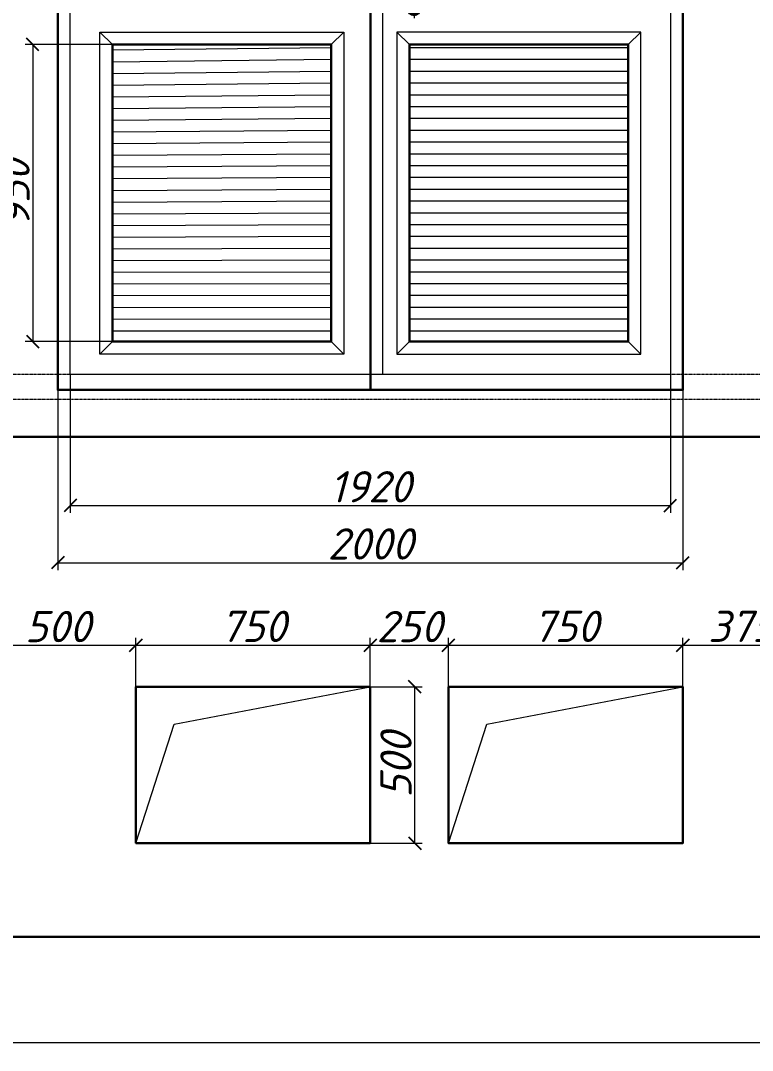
# Model space of a CAD drawing. Header units: millimetres. Extents: x 18305 to 53696, y 2146 to 15344.
# Drawn here: x 44765 to 47107, y 2468 to 5763 of the extents above; entities that cross this region are included whole.
import ezdxf

# ---------------------------------------------------------------- set-up
doc = ezdxf.new("R2010")
doc.units = ezdxf.units.MM
for name, pattern in [('5T5', [3.5, 2.5, -1]), ('A_HIDDEN1', [0.333334, 0.166667, -0.166667]), ('Сплошная', [0])]:
    doc.linetypes.add(name, pattern=pattern)
doc.layers.add('Системный слой', color=7, linetype='Continuous')
doc.layers.add('СХЕМА', color=11, linetype='Continuous', lineweight=30)
doc.styles.add('ГОСТ-80', font='isocpeur.ttf', dxfattribs={"height": 80})
doc.styles.add('ИСО курсив', font='isocpeui.ttf')
doc.dimstyles.new('ГОСТ-80', dxfattribs={"dimtxt": 80, "dimasz": 40, "dimexe": 24, "dimexo": 1, "dimgap": 10, "dimtad": 1, "dimdec": 0, "dimtxsty": 'ГОСТ-80', "dimblk": 'OBLIQUE', "dimcen": 2.5, "dimclrd": 251, "dimclre": 251, "dimclrt": 251, "dimadec": 0, "dimazin": 0, "dimtfac": 1, "dimtdec": 0, "dimtmove": 0, "dimatfit": 3, "dimfxl": 250, "dimlwd": 9, "dimlwe": 9, "dimarcsym": 2})
pattern_1 = [(0, (-270499212.6469574, -182997587.5501015), (7.105427357601002e-15, 37.5), [])]

# ---------------------------------------------------------------- blocks, each defined once
blk = doc.blocks.new('_OBLIQUE')
at = {"color": 0, "linetype": 'ByBlock'}
blk.add_line((-0.5, -0.5), (0.5, 0.5), dxfattribs=at)
blk = doc.blocks.new('*D1945')
at = {"color": 251, "linetype": 'Сплошная', "lineweight": 9, "transparency": 16777216}
for p, q in [((44609.18128672572, 2596.702641235723), (44609.18128672572, 2468.05904262088)), ((50634.18128672572, 2501.582684010558), (50634.18128672572, 2468.05904262088))]:
    blk.add_line(p, q, dxfattribs=at)
at = {"color": 251, "linetype": 'Continuous', "lineweight": 9, "transparency": 16777216}
blk.add_line((50634.18128672572, 2492.05904262088), (44609.18128672572, 2492.05904262088), dxfattribs=at)
at = {"layer": 'Defpoints', "color": 0, "transparency": 16777216}
for p in [(44609.18128672572, 2597.702641235723), (44609.18128672572, 2492.05904262088), (50634.18128672572, 2502.582684010558)]:
    blk.add_point(p, dxfattribs=at)
at = {"color": 251, "lineweight": 9, "transparency": 16777216, "xscale": 40, "yscale": 40, "zscale": 40, "rotation": 180}
blk.add_blockref('_OBLIQUE', (44609.18128672572, 2492.05904262088), dxfattribs=at)
at = {"color": 251, "lineweight": 9, "transparency": 16777216, "xscale": 40, "yscale": 40, "zscale": 40}
blk.add_blockref('_OBLIQUE', (50634.18128672572, 2492.05904262088), dxfattribs=at)
at = {"color": 7, "lineweight": 40, "transparency": 16777216, "insert": (47621.68128672572, 2552.05904262088), "char_height": 100, "attachment_point": 5, "style": 'ИСО курсив'}
blk.add_mtext('6025', dxfattribs=at)
blk = doc.blocks.new('петли для замка')
at = {"lineweight": 30, "true_color": 0xffffff}
h = blk.add_hatch(color=7, dxfattribs=at)
h.dxf.hatch_style = 1
h.paths.add_polyline_path([(240334.2372808506, -21290.39851185866), (240398.0201629575, -21290.39851185866), (240398.0201629575, -21324.05952922674), (240334.2372808506, -21324.05952922674)])
h = blk.add_hatch(color=7, dxfattribs=at)
h.dxf.hatch_style = 1
h.paths.add_polyline_path([(240410.2665360726, -21290.39851185866), (240398.0201629575, -21290.39851185866), (240398.0201629575, -21324.05952922674), (240410.2665360726, -21324.05952922674)])
h = blk.add_hatch(color=7, dxfattribs=at)
h.dxf.hatch_style = 1
h.paths.add_polyline_path([(240423.4119785794, -21290.39851185866), (240435.6583516945, -21290.39851185866), (240435.6583516945, -21324.05952922674), (240423.4119785794, -21324.05952922674)])
h = blk.add_hatch(color=7, dxfattribs=at)
h.dxf.hatch_style = 1
h.paths.add_polyline_path([(240499.4412338013, -21290.39851185866), (240435.6583516945, -21290.39851185866), (240435.6583516945, -21324.05952922674), (240499.4412338013, -21324.05952922674)])
at = {"color": 7, "lineweight": 30}
for points in [[(240334.2372808506, -21290.39851185866), (240398.0201629575, -21290.39851185866), (240398.0201629575, -21324.05952922674), (240334.2372808506, -21324.05952922674)], [(240410.2665360726, -21290.39851185866), (240398.0201629575, -21290.39851185866), (240398.0201629575, -21324.05952922674), (240410.2665360726, -21324.05952922674)], [(240423.4119785794, -21290.39851185866), (240435.6583516945, -21290.39851185866), (240435.6583516945, -21324.05952922674), (240423.4119785794, -21324.05952922674)], [(240499.4412338013, -21290.39851185866), (240435.6583516945, -21290.39851185866), (240435.6583516945, -21324.05952922674), (240499.4412338013, -21324.05952922674)]]:
    blk.add_lwpolyline(points, close=True, dxfattribs=at)
for centre in [(240351.1226202673, -21307.2290205427), (240376.6502128263, -21307.2290205427), (240457.0283018256, -21307.2290205427), (240482.5558943846, -21307.2290205427)]:
    blk.add_circle(centre, 5.785015042638406, dxfattribs=at)
blk = doc.blocks.new('*U150')
at = {"lineweight": 18}
h = blk.add_hatch(dxfattribs=at)
h.set_pattern_fill('ANSI31', scale=300, angle=315)
h.set_pattern_definition(pattern_1)
h.paths.add_polyline_path([(-825, 2475), (-125, 2475), (-125, 1524.666548788548), (-825, 1524.666548788548)])
h = blk.add_hatch(dxfattribs=at)
h.set_pattern_fill('ANSI31', scale=300, angle=315)
h.set_pattern_definition(pattern_1)
h.paths.add_polyline_path([(125, 1524.666548788548), (825, 1524.666548788548), (825, 2475), (125, 2475)])
h = blk.add_hatch(dxfattribs=at)
h.set_pattern_fill('ANSI31', scale=300, angle=315)
h.set_pattern_definition(pattern_1)
h.paths.add_polyline_path([(-825, 155), (-124.9999999999999, 155), (-124.9999999999999, 1105.333451211452), (-825, 1105.333451211452)])
h = blk.add_hatch(dxfattribs=at)
h.set_pattern_fill('ANSI31', scale=300, angle=315)
h.set_pattern_definition(pattern_1)
h.paths.add_polyline_path([(125, 1105.333451211452), (125, 155), (825, 155), (825, 1105.333451211452)])
at = {"lineweight": 30}
for p, q in [((-1090, 2655.000254303217), (-1090, 2775.000254303217)), ((-1090, 2775.000254303217), (1089.905037939548, 2775.000254303217)), ((1089.905037939548, 2655.000254303217), (1089.905037939548, 2775.000254303217)), ((-1090, 2655.000254303217), (1089.905037939548, 2655.000361144543))]:
    blk.add_line(p, q, dxfattribs=at)
blk.add_line((-1090, 2685.000254303217), (1089.905037939548, 2685.000254303217))
at = {"color": 0, "lineweight": 0}
for p, q in [((105.0787815451622, 1328.639821410179), (150.7901522517204, 1328.639821410179)), ((120.6385558247566, 1330.660023450851), (120.6385558247566, 1326.619619399309)), ((126.6991618871689, 1305.897432237864), (126.6991618871689, 1347.382210612297)), ((132.7597679495811, 1330.660023450851), (132.7597679495811, 1326.619619399309)), ((129.7294649481773, 1221.569114357233), (148.6214914917946, 1221.569114357233)), ((139.8304750323296, 1244.98837402463), (139.8304750323296, 1190.069046586752)), ((114.1620845198631, 1217.528710305691), (165.498865544796, 1217.528710305691)), ((136.8001719713211, 1215.180674642324), (136.8001719713211, 1203.387296169996)), ((142.8607780337334, 1215.180674642324), (142.8607780337334, 1203.387296169996))]:
    blk.add_line(p, q, dxfattribs=at)
at = {"color": 7, "lineweight": 30}
for points in [[(-1000, 2600), (1000, 2600), (1000, 0), (-1000, 0)], [(-825, 2475), (-125, 2475), (-125, 1524.666548788548), (-825, 1524.666548788548)], [(825, 2475), (125, 2475), (125, 1524.666548788548), (825, 1524.666548788548)], [(-825, 1105.333451211452), (-125, 1105.333451211452), (-125, 155), (-825, 155)], [(825, 1105.333451211452), (125, 1105.333451211452), (125, 155), (825, 155)]]:
    blk.add_lwpolyline(points, close=True, dxfattribs=at)
blk.add_lwpolyline([(0, 2600), (0, 0)], dxfattribs=at)
at = {"color": 7, "lineweight": 18}
for points in [[(-865, 2515), (-85, 2515), (-85, 1484.666548788548), (-865, 1484.666548788548)], [(865, 2515), (85, 2515), (85, 1484.666548788548), (865, 1484.666548788548)], [(-865, 1145.333451211452), (-85, 1145.333451211452), (-85, 115), (-865, 115)], [(865, 1145.333451211452), (85, 1145.333451211452), (85, 115), (865, 115)]]:
    blk.add_lwpolyline(points, close=True, dxfattribs=at)
for points in [[(-825, 2475), (-865, 2515)], [(-125, 2475), (-85, 2515)], [(125, 2475), (85, 2515)], [(825, 2475), (865, 2515)], [(-825, 1524.666548788548), (-865, 1484.666548788548)], [(-125, 1524.666548788548), (-85, 1484.666548788548)], [(125, 1524.666548788548), (85, 1484.666548788548)], [(825, 1524.666548788548), (865, 1484.666548788548)], [(-825, 1105.333451211452), (-865, 1145.333451211452)], [(-125, 1105.333451211452), (-85, 1145.333451211452)], [(125, 1105.333451211452), (85, 1145.333451211452)], [(825, 1105.333451211452), (865, 1145.333451211452)], [(-825, 155), (-865, 115)], [(-125, 155), (-85, 115)], [(125, 155), (85, 115)], [(825, 155), (865, 115)]]:
    blk.add_lwpolyline(points, dxfattribs=at)
at = {"color": 7, "true_color": 0xffffff}
blk.add_lwpolyline([(1000, 1300), (1079.534304560475, 1300)], dxfattribs=at)
at = {"color": 0, "lineweight": 0}
for centre, radius in [((127.4103154540062, 1328.639821410179), 20.2020202020202), ((127.4103154540062, 1328.639821410179), 18.58585858585858), ((112.2588003277779, 1328.639821410179), 2.525252525252526), ((127.4103154540062, 1328.639821410179), 15.15151515151515), ((142.5618306398392, 1328.639821410179), 2.525252525252526), ((139.8304750323296, 1217.528710305691), 20.2020202020202), ((139.8304750323296, 1217.528710305691), 18.58585858585858), ((124.6789599061012, 1217.528710305691), 2.525252525252526), ((139.8304750323296, 1217.528710305691), 15.15151515151515), ((154.9819901585579, 1217.528710305691), 2.525252525252526)]:
    blk.add_circle(centre, radius, dxfattribs=at)
for centre, radius, start, end in [((126.6991618871689, 1330.660023450851), 6.060606060606062, 0, 180), ((126.6991618871689, 1326.619619399309), 6.060606060606062, 180, 0), ((139.8304750323296, 1221.569114357233), 7.070707070708733, 295.3769318291784, 244.6230681708215), ((139.8304750323296, 1203.387296169996), 3.030303030303031, 180, 0)]:
    blk.add_arc(centre, radius, start, end, dxfattribs=at)
at = {"layer": 'Системный слой', "linetype": '5T5', "lineweight": 18}
blk.add_lwpolyline([(-960, 2550), (960, 2550), (960, 50), (-960, 50)], close=True, dxfattribs=at)
blk.add_lwpolyline([(40, 50), (40, 2550)], dxfattribs=at)
at = {"layer": 'СХЕМА', "color": 7, "linetype": 'ByBlock', "lineweight": 15}
for p, q in [((-257.0819164514542, 1396.949122220278), (-257.0819164514542, 1414.739720791578)), ((-257.0612741708755, 1414.739720791578), (-257.0819164514542, 1414.739720791578)), ((-257.0612741708755, 1396.949122220278), (-257.0819164514542, 1396.949122220278)), ((-257.0813716053963, 1395.5642144382), (-257.0819164514542, 1396.949122220278)), ((-257.079797744751, 1394.211389958858), (-257.0813716053963, 1395.5642144382)), ((-257.077194750309, 1392.921642392874), (-257.079797744751, 1394.211389958858)), ((-257.073562681675, 1391.72487577796), (-257.077194750309, 1392.921642392874)), ((-257.0690830945969, 1390.648814886808), (-257.073562681675, 1391.72487577796)), ((-257.0638771653175, 1389.71827891469), (-257.0690830945969, 1390.648814886808)), ((-257.0579447746277, 1388.954575955868), (-257.0638771653175, 1389.71827891469)), ((-257.0612741708755, 1396.949122220278), (-257.0612741708755, 1414.739720791578)), ((-231.6716010570526, 1396.949122220278), (-257.0612741708755, 1396.949122220278)), ((-257.0515281558037, 1388.375503152609), (-257.0579447746277, 1388.954575955868)), ((-257.0515281558037, 1388.375503152609), (-257.0443850755692, 1392.186027407646)), ((-256.861086666584, 1374.543375104666), (-257.0515281558037, 1388.375503152609)), ((-256.853883087635, 1378.353899359703), (-257.0443850755692, 1392.186027407646)), ((-231.6547119617462, 1392.186027407646), (-257.0443850755692, 1392.186027407646)), ((-255.0507425665855, 1416.770894646645), (-255.0301003456116, 1416.770894646645)), ((-233.7027748823166, 1416.770894646645), (-255.0301003456116, 1416.770894646645)), ((-254.207376241684, 1403.263473540545), (-254.2112504243851, 1403.263473540545)), ((-254.2112504243851, 1401.841639727354), (-254.207376241684, 1401.841639727354)), ((-245.6927782893181, 1403.263473540545), (-254.207376241684, 1403.263473540545)), ((-254.207376241684, 1401.841639727354), (-245.6927782893181, 1401.841639727354)), ((-249.9501075148582, 1406.868785947561), (-249.953981757164, 1406.868785947561)), ((-249.953981757164, 1398.236206263304), (-249.9501075148582, 1398.236206263304)), ((-243.0359200835228, 1411.388290017843), (-243.0397942662239, 1411.388290017843)), ((-243.0397942662239, 1409.966456204653), (-243.0359200835228, 1409.966456204653)), ((-234.5213221311569, 1411.388290017843), (-243.0359200835228, 1411.388290017843)), ((-243.0359200835228, 1409.966456204653), (-234.5213221311569, 1409.966456204653)), ((-238.7786513566971, 1414.993602395058), (-238.7825255393982, 1414.993602395058)), ((-238.7825255393982, 1406.361022740602), (-238.7786513566971, 1406.361022740602)), ((-231.6716010570526, 1396.949122220278), (-231.6716010570526, 1414.739720791578)), ((-231.4642099738121, 1378.353899359703), (-231.6547119617462, 1392.186027407646)), ((231.6509588360786, 1396.949122220278), (231.6509588360786, 1414.739720791578)), ((231.6716010570526, 1414.739720791578), (231.6509588360786, 1414.739720791578)), ((231.6716010570526, 1396.949122220278), (231.6509588360786, 1396.949122220278)), ((231.6515036225319, 1395.5642144382), (231.6509588360786, 1396.949122220278)), ((231.6530775427818, 1394.211389958858), (231.6515036225319, 1395.5642144382)), ((231.6556805372238, 1392.921642392874), (231.6530775427818, 1394.211389958858)), ((231.6593126058578, 1391.72487577796), (231.6556805372238, 1392.921642392874)), ((231.6637921333313, 1390.648814886808), (231.6593126058578, 1391.72487577796)), ((231.6689981222153, 1389.71827891469), (231.6637921333313, 1390.648814886808)), ((231.6749304533005, 1388.954575955868), (231.6689981222153, 1389.71827891469)), ((231.6716010570526, 1396.949122220278), (231.6716010570526, 1414.739720791578)), ((257.0612741708755, 1396.949122220278), (231.6716010570526, 1396.949122220278)), ((231.6813471317291, 1388.375503152609), (231.6749304533005, 1388.954575955868)), ((231.6813471317291, 1388.375503152609), (231.6884902119637, 1392.186027407646)), ((231.8717886209488, 1374.543375104666), (231.6813471317291, 1388.375503152609)), ((231.8789921998978, 1378.353899359703), (231.6884902119637, 1392.186027407646)), ((257.0781633257866, 1392.186027407646), (231.6884902119637, 1392.186027407646)), ((233.6821326613426, 1416.770894646645), (233.7027749419212, 1416.770894646645)), ((255.0301003456116, 1416.770894646645), (233.7027749419212, 1416.770894646645)), ((234.5254989862442, 1403.263473540545), (234.5216248035431, 1403.263473540545)), ((234.5216248035431, 1401.841639727354), (234.5254989862442, 1401.841639727354)), ((243.0400969982147, 1403.263473540545), (234.5254989862442, 1403.263473540545)), ((234.5254989862442, 1401.841639727354), (243.0400969982147, 1401.841639727354)), ((238.7827677130699, 1406.868785947561), (238.7788935303688, 1406.868785947561)), ((238.7788935303688, 1398.236206263304), (238.7827677130699, 1398.236206263304)), ((245.69695520401, 1411.388290017843), (245.6930809617043, 1411.388290017843)), ((245.6930809617043, 1409.966456204653), (245.69695520401, 1409.966456204653)), ((254.2115531563759, 1411.388290017843), (245.69695520401, 1411.388290017843)), ((245.69695520401, 1409.966456204653), (254.2115531563759, 1409.966456204653)), ((249.9542238712311, 1414.993602395058), (249.95034968853, 1414.993602395058)), ((249.95034968853, 1406.361022740602), (249.9542238712311, 1406.361022740602)), ((257.0612741708755, 1396.949122220278), (257.0612741708755, 1414.739720791578)), ((257.2686653137207, 1378.353899359703), (257.0781633257866, 1392.186027407646)), ((-256.853883087635, 1378.353899359703), (-256.861086666584, 1374.543375104666)), ((-231.4642099738121, 1378.353899359703), (-256.853883087635, 1378.353899359703)), ((-256.8474664092064, 1377.774826556444), (-256.853883087635, 1378.353899359703)), ((-256.8415340185165, 1377.011244654655), (-256.8474664092064, 1377.774826556444)), ((-256.8441975712776, 1369.780280292034), (-256.8441975712776, 1270.797571986914)), ((-256.8441975712776, 1369.780280292034), (-256.8234947323799, 1369.780280292034)), ((-256.8363280296326, 1376.080587595701), (-256.8415340185165, 1377.011244654655)), ((-256.8318485021591, 1375.004526734352), (-256.8363280296326, 1376.080587595701)), ((-256.8282769918442, 1373.807881206274), (-256.8318485021591, 1375.004526734352)), ((-256.8256134390831, 1372.518133610487), (-256.8282769918442, 1373.807881206274)), ((-256.8240395784378, 1371.16518804431), (-256.8256134390831, 1372.518133610487)), ((-256.8234947323799, 1369.780280292034), (-256.8240395784378, 1371.16518804431)), ((-256.8234947323799, 1369.780280292034), (-256.8234947323799, 1270.797571986914)), ((-231.433821618557, 1369.780280292034), (-256.8234947323799, 1369.780280292034)), ((-231.4577932953835, 1377.774826556444), (-231.4642099738121, 1378.353899359703)), ((-231.4518609046936, 1377.011244654655), (-231.4577932953835, 1377.774826556444)), ((-231.4466549158096, 1376.080587595701), (-231.4518609046936, 1377.011244654655)), ((-231.4421753883362, 1375.004526734352), (-231.4466549158096, 1376.080587595701)), ((-231.4386038780212, 1373.807881206274), (-231.4421753883362, 1375.004526734352)), ((-231.4359403252602, 1372.518133610487), (-231.4386038780212, 1373.807881206274)), ((-231.4343664646149, 1371.16518804431), (-231.4359403252602, 1372.518133610487)), ((-231.433821618557, 1369.780280292034), (-231.4343664646149, 1371.16518804431)), ((-231.433821618557, 1369.780280292034), (-231.433821618557, 1270.797571986914)), ((231.8789921998978, 1378.353899359703), (231.8717886209488, 1374.543375104666)), ((257.2686653137207, 1378.353899359703), (231.8789921998978, 1378.353899359703)), ((231.8854088783264, 1377.774826556444), (231.8789921998978, 1378.353899359703)), ((231.8913412094116, 1377.011244654655), (231.8854088783264, 1377.774826556444)), ((231.8886777162552, 1369.780280292034), (231.8886777162552, 1270.797571986914)), ((231.8886777162552, 1369.780280292034), (231.9093804955482, 1369.780280292034)), ((231.8965471982956, 1376.080587595701), (231.8913412094116, 1377.011244654655)), ((231.901026725769, 1375.004526734352), (231.8965471982956, 1376.080587595701)), ((231.9045982956886, 1373.807881206274), (231.901026725769, 1375.004526734352)), ((231.9072617888451, 1372.518133610487), (231.9045982956886, 1373.807881206274)), ((231.908835709095, 1371.16518804431), (231.9072617888451, 1372.518133610487)), ((231.9093804955482, 1369.780280292034), (231.908835709095, 1371.16518804431)), ((231.9093804955482, 1369.780280292034), (231.9093804955482, 1270.797571986914)), ((257.2990536093712, 1369.780280292034), (231.9093804955482, 1369.780280292034)), ((257.2750819921494, 1377.774826556444), (257.2686653137207, 1378.353899359703)), ((257.2810143232346, 1377.011244654655), (257.2750819921494, 1377.774826556444)), ((257.2862203121185, 1376.080587595701), (257.2810143232346, 1377.011244654655)), ((257.290699839592, 1375.004526734352), (257.2862203121185, 1376.080587595701)), ((257.2942714095116, 1373.807881206274), (257.290699839592, 1375.004526734352)), ((257.296934902668, 1372.518133610487), (257.2942714095116, 1373.807881206274)), ((257.2985088229179, 1371.16518804431), (257.296934902668, 1372.518133610487)), ((257.2990536093712, 1369.780280292034), (257.2985088229179, 1371.16518804431)), ((257.2990536093712, 1369.780280292034), (257.2990536093712, 1270.797571986914)), ((-257.0515281558037, 1252.202349126339), (-257.0579447746277, 1251.62327632308)), ((-256.861086666584, 1266.034477174282), (-257.0515281558037, 1252.202349126339)), ((-257.0515281558037, 1252.202349126339), (-257.0443850755692, 1248.391824841499)), ((-256.853883087635, 1262.223952889442), (-257.0443850755692, 1248.391824841499)), ((-256.853883087635, 1262.223952889442), (-256.861086666584, 1266.034477174282)), ((-256.8474664092064, 1262.803025692701), (-256.853883087635, 1262.223952889442)), ((-231.4642099738121, 1262.223952889442), (-256.853883087635, 1262.223952889442)), ((-256.8415340185165, 1263.56660759449), (-256.8474664092064, 1262.803025692701)), ((-256.8441975712776, 1270.797571986914), (-256.8234947323799, 1270.797571986914)), ((-256.8363280296326, 1264.497264653444), (-256.8415340185165, 1263.56660759449)), ((-256.8318485021591, 1265.573325514793), (-256.8363280296326, 1264.497264653444)), ((-256.8282769918442, 1266.770092129707), (-256.8318485021591, 1265.573325514793)), ((-256.8256134390831, 1268.059718638659), (-256.8282769918442, 1266.770092129707)), ((-256.8240395784378, 1269.412664204836), (-256.8256134390831, 1268.059718638659)), ((-256.8234947323799, 1270.797571986914), (-256.8240395784378, 1269.412664204836)), ((-231.433821618557, 1270.797571986914), (-256.8234947323799, 1270.797571986914)), ((-231.4642099738121, 1262.223952889442), (-231.6547119617462, 1248.391824841499)), ((-231.4577932953835, 1262.803025692701), (-231.4642099738121, 1262.223952889442)), ((-231.4518609046936, 1263.56660759449), (-231.4577932953835, 1262.803025692701)), ((-231.4466549158096, 1264.497264653444), (-231.4518609046936, 1263.56660759449)), ((-231.4421753883362, 1265.573325514793), (-231.4466549158096, 1264.497264653444)), ((-231.4386038780212, 1266.770092129707), (-231.4421753883362, 1265.573325514793)), ((-231.4359403252602, 1268.059718638659), (-231.4386038780212, 1266.770092129707)), ((-231.4343664646149, 1269.412664204836), (-231.4359403252602, 1268.059718638659)), ((-231.433821618557, 1270.797571986914), (-231.4343664646149, 1269.412664204836)), ((231.6813471317291, 1252.202349126339), (231.6749304533005, 1251.62327632308)), ((231.8717886209488, 1266.034477174282), (231.6813471317291, 1252.202349126339)), ((231.6813471317291, 1252.202349126339), (231.6884902119637, 1248.391824841499)), ((231.8789921998978, 1262.223952889442), (231.6884902119637, 1248.391824841499)), ((231.8789921998978, 1262.223952889442), (231.8717886209488, 1266.034477174282)), ((231.8854088783264, 1262.803025692701), (231.8789921998978, 1262.223952889442)), ((257.2686653137207, 1262.223952889442), (231.8789921998978, 1262.223952889442)), ((231.8913412094116, 1263.56660759449), (231.8854088783264, 1262.803025692701)), ((231.8886777162552, 1270.797571986914), (231.9093804955482, 1270.797571986914)), ((231.8965471982956, 1264.497264653444), (231.8913412094116, 1263.56660759449)), ((231.901026725769, 1265.573325514793), (231.8965471982956, 1264.497264653444)), ((231.9045982956886, 1266.770092129707), (231.901026725769, 1265.573325514793)), ((231.9072617888451, 1268.059718638659), (231.9045982956886, 1266.770092129707)), ((231.908835709095, 1269.412664204836), (231.9072617888451, 1268.059718638659)), ((231.9093804955482, 1270.797571986914), (231.908835709095, 1269.412664204836)), ((257.2990536093712, 1270.797571986914), (231.9093804955482, 1270.797571986914)), ((257.2686653137207, 1262.223952889442), (257.0781633257866, 1248.391824841499)), ((257.2750819921494, 1262.803025692701), (257.2686653137207, 1262.223952889442)), ((257.2810143232346, 1263.56660759449), (257.2750819921494, 1262.803025692701)), ((257.2862203121185, 1264.497264653444), (257.2810143232346, 1263.56660759449)), ((257.290699839592, 1265.573325514793), (257.2862203121185, 1264.497264653444)), ((257.2942714095116, 1266.770092129707), (257.290699839592, 1265.573325514793)), ((257.296934902668, 1268.059718638659), (257.2942714095116, 1266.770092129707)), ((257.2985088229179, 1269.412664204836), (257.296934902668, 1268.059718638659)), ((257.2990536093712, 1270.797571986914), (257.2985088229179, 1269.412664204836)), ((-257.0813716053963, 1245.013637810946), (-257.0819164514542, 1243.628730028868)), ((-257.0819164514542, 1243.628730028868), (-257.0819164514542, 1225.838131457567)), ((-257.0612741708755, 1243.628730028868), (-257.0819164514542, 1243.628730028868)), ((-257.0819164514542, 1225.838131457567), (-257.0612741708755, 1225.838131457567)), ((-257.079797744751, 1246.366583377123), (-257.0813716053963, 1245.013637810946)), ((-257.077194750309, 1247.656209886074), (-257.079797744751, 1246.366583377123)), ((-257.073562681675, 1248.852976500988), (-257.077194750309, 1247.656209886074)), ((-257.0690830945969, 1249.929037362337), (-257.073562681675, 1248.852976500988)), ((-257.0638771653175, 1250.859694421291), (-257.0690830945969, 1249.929037362337)), ((-257.0579447746277, 1251.62327632308), (-257.0638771653175, 1250.859694421291)), ((-257.0612741708755, 1243.628730028868), (-257.0612741708755, 1225.838131457567)), ((-231.6716010570526, 1243.628730028868), (-257.0612741708755, 1243.628730028868)), ((-231.6547119617462, 1248.391824841499), (-257.0443850755692, 1248.391824841499)), ((-255.0301003456116, 1223.806957602501), (-255.0507425665855, 1223.806957602501)), ((-233.7027748823166, 1223.806957602501), (-255.0301003456116, 1223.806957602501)), ((-254.207376241684, 1238.736212521791), (-254.2112504243851, 1238.736212521791)), ((-254.2112504243851, 1237.314378708601), (-254.207376241684, 1237.314378708601)), ((-245.6927782893181, 1238.736212521791), (-254.207376241684, 1238.736212521791)), ((-254.207376241684, 1237.314378708601), (-245.6927782893181, 1237.314378708601)), ((-249.9501075148582, 1242.341645985842), (-249.953981757164, 1242.341645985842)), ((-249.953981757164, 1233.709066331387), (-249.9501075148582, 1233.709066331387)), ((-243.0359200835228, 1230.611517131329), (-243.0397942662239, 1230.611517131329)), ((-243.0397942662239, 1229.189562261105), (-243.0359200835228, 1229.189562261105)), ((-234.5213221311569, 1230.611517131329), (-243.0359200835228, 1230.611517131329)), ((-243.0359200835228, 1229.189562261105), (-234.5213221311569, 1229.189562261105)), ((-238.7786513566971, 1234.216829508543), (-238.7825255393982, 1234.216829508543)), ((-238.7825255393982, 1225.584249854088), (-238.7786513566971, 1225.584249854088)), ((-231.6716010570526, 1243.628730028868), (-231.6716010570526, 1225.838131457567)), ((231.6515036225319, 1245.013637810946), (231.6509588360786, 1243.628730028868)), ((231.6509588360786, 1243.628730028868), (231.6509588360786, 1225.838131457567)), ((231.6716010570526, 1243.628730028868), (231.6509588360786, 1243.628730028868)), ((231.6509588360786, 1225.838131457567), (231.6716010570526, 1225.838131457567)), ((231.6530775427818, 1246.366583377123), (231.6515036225319, 1245.013637810946)), ((231.6556805372238, 1247.656209886074), (231.6530775427818, 1246.366583377123)), ((231.6593126058578, 1248.852976500988), (231.6556805372238, 1247.656209886074)), ((231.6637921333313, 1249.929037362337), (231.6593126058578, 1248.852976500988)), ((231.6689981222153, 1250.859694421291), (231.6637921333313, 1249.929037362337)), ((231.6749304533005, 1251.62327632308), (231.6689981222153, 1250.859694421291)), ((231.6716010570526, 1243.628730028868), (231.6716010570526, 1225.838131457567)), ((257.0612741708755, 1243.628730028868), (231.6716010570526, 1243.628730028868)), ((257.0781633257866, 1248.391824841499), (231.6884902119637, 1248.391824841499)), ((233.7027749419212, 1223.806957602501), (233.6821326613426, 1223.806957602501)), ((255.0301003456116, 1223.806957602501), (233.7027749419212, 1223.806957602501)), ((234.5254989862442, 1238.736212521791), (234.5216248035431, 1238.736212521791)), ((234.5216248035431, 1237.314378708601), (234.5254989862442, 1237.314378708601)), ((243.0400969982147, 1238.736212521791), (234.5254989862442, 1238.736212521791)), ((234.5254989862442, 1237.314378708601), (243.0400969982147, 1237.314378708601)), ((238.7827677130699, 1242.341645985842), (238.7788935303688, 1242.341645985842)), ((238.7788935303688, 1233.709066331387), (238.7827677130699, 1233.709066331387)), ((245.69695520401, 1230.611517131329), (245.6930809617043, 1230.611517131329)), ((245.6930809617043, 1229.189562261105), (245.69695520401, 1229.189562261105)), ((254.2115531563759, 1230.611517131329), (245.69695520401, 1230.611517131329)), ((245.69695520401, 1229.189562261105), (254.2115531563759, 1229.189562261105)), ((249.9542238712311, 1234.216829508543), (249.95034968853, 1234.216829508543)), ((249.95034968853, 1225.584249854088), (249.9542238712311, 1225.584249854088)), ((257.0612741708755, 1243.628730028868), (257.0612741708755, 1225.838131457567))]:
    blk.add_line(p, q, dxfattribs=at)
for centre, radius in [((-249.9521933197975, 1402.552661925554), 4.671775873365014), ((-238.7807371020317, 1410.677478402853), 4.671775873365014), ((238.7806819677353, 1402.552661925554), 4.671775873365014), ((249.9521381258965, 1410.677478402853), 4.671775873365014), ((-249.9521533250809, 1238.025196075439), 4.671735929936405), ((-238.7806971669197, 1229.900379598141), 4.671735934548898), ((238.7807219028473, 1238.025196075439), 4.671735929936405), ((249.9521780610085, 1229.900379598141), 4.671735934548898)]:
    blk.add_circle(centre, radius, dxfattribs=at)
for centre, radius, start, end in [((-255.0507897138596, 1414.739767968655), 2.031126695936691, 89.99866811311175, 180.0013301793401), ((218.3704040050507, 1396.253344237804), 475.4321872981524, 179.9161491525545, 180.4901710911974), ((-255.0301222801208, 1414.73974275589), 2.031151882916126, 89.9993818678801, 180.0006198396671), ((-249.9541791081429, 1402.552802920341), 4.31598301682396, 89.9973806224524, 170.5225054888527), ((-249.9537837505341, 1402.552632242441), 4.316425974453485, 189.4808462970978, 269.9973703771686), ((-249.9500772953033, 1402.552579551935), 4.316244303513699, 9.47992160807043, 170.5200783919296), ((-249.9500772953033, 1402.552428662777), 4.316226999205117, 189.4785472078465, 350.5214527921535), ((-249.9543315768242, 1402.552556633949), 3.861172934153725, 169.3902041112553, 190.6097958887447), ((-249.9582325220108, 1402.552556633949), 3.861172934153839, 349.3902041112552, 10.60979588874475), ((-238.782722890377, 1410.67761939764), 4.31598301682396, 89.9973806224524, 170.5225054888527), ((-238.7823556661606, 1410.677415549755), 4.316392797456716, 189.4804723793408, 269.9977460375733), ((-238.7786210775375, 1410.677396029234), 4.316244303513699, 9.47992160807043, 170.5200783919296), ((-238.7786210775375, 1410.677245110273), 4.316226999205117, 189.4785472078465, 350.5214527921535), ((-238.782584130764, 1410.677373111248), 3.861459241323333, 169.3909998355326, 190.6090001644674), ((-238.787067592144, 1410.677373111248), 3.861459241323333, 349.3909998355318, 10.60900016446741), ((-233.7026932835579, 1414.739802390337), 2.031092250300643, 359.9976982262507, 90.00230177375092), ((243.7600771188736, 1396.253344237804), 475.4321872981524, 179.9161491525545, 180.4901710911974), ((233.6820855140686, 1414.739767968655), 2.031126695936691, 89.99866811311175, 180.0013301793401), ((707.1032792329788, 1396.253344237804), 475.4321872981524, 179.9161491525545, 180.4901710911974), ((233.7027529478073, 1414.73974275589), 2.031151882916126, 89.9993818678801, 180.0006198396671), ((238.77869617939, 1402.552802920341), 4.31598301682396, 89.9973806224524, 170.5225054888527), ((238.7790915369987, 1402.552632242441), 4.316425974453485, 189.4808462970978, 269.9973703771686), ((238.7827979922295, 1402.552579551935), 4.316244303513699, 9.47992160807043, 170.5200783919296), ((238.7827979922295, 1402.552428662777), 4.316226999205117, 189.4785472078465, 350.5214527921535), ((238.778543651104, 1402.552556633949), 3.861172934153725, 169.3902041112553, 190.6097958887447), ((238.774642765522, 1402.552556633949), 3.861172934153839, 349.3902041112552, 10.60979588874475), ((249.9501523375511, 1410.67761939764), 4.31598301682396, 89.9973806224524, 170.5225054888527), ((249.9505195617676, 1410.677415549755), 4.316392797456716, 189.4804723793408, 269.9977460375733), ((249.9542541503906, 1410.677396029234), 4.316244303513699, 9.47992160807043, 170.5200783919296), ((249.9542541503906, 1410.677245110273), 4.316226999205117, 189.4785472078465, 350.5214527921535), ((249.9502910971642, 1410.677373111248), 3.861459241323333, 169.3909998355326, 190.6090001644674), ((249.9458076357841, 1410.677373111248), 3.861459241323333, 349.3909998355318, 10.60900016446741), ((255.0301819443703, 1414.739802390337), 2.031092250300643, 359.9976982262507, 90.00230177375092), ((732.4929523468018, 1396.253344237804), 475.4321872981524, 179.9161491525545, 180.4901710911974), ((-726.0627961754799, 1370.498088777065), 469.2191476924392, 359.912349853815, 0.4939705371651543), ((-237.3299209475517, 1370.498088777065), 469.2191476924392, 359.912349853815, 0.4939705371651543), ((-726.0627961754799, 1270.079763501883), 469.2191476924392, 359.5060294628348, 0.08765014618496), ((-237.3299209475517, 1270.079763501883), 469.2191476924392, 359.5060294628348, 0.08765014618496), ((-255.0507393479347, 1225.838134676218), 2.031177067272553, 180.0000905000065, 269.9999077924462), ((218.3544803857803, 1244.324564486742), 475.4162637715447, 179.5098203713782, 180.0838593851724), ((-255.030071914196, 1225.83815985918), 2.031202254876515, 180.0008008396802, 269.9991974527725), ((-249.9539209008217, 1238.025381982327), 4.316264012195548, 90.00080596232208, 170.520975008355), ((-249.9538373947144, 1238.025452792645), 4.31638647772554, 189.4820303699868, 269.9980841319374), ((-249.9500772953033, 1238.025423616171), 4.316226999205156, 9.478547207846525, 170.5214527921535), ((-249.9500772953033, 1238.025321155787), 4.316252280529749, 189.4805571564026, 350.5194428435966), ((-249.9540402889252, 1238.025295615196), 3.861459241323333, 169.3909998355326, 190.6090001644674), ((-249.9585238099098, 1238.025295615196), 3.861459241323333, 349.3909998355318, 10.60900016446741), ((-238.7824404835701, 1229.900513023138), 4.316316505428047, 90.00113039630772, 170.518755643495), ((-238.7824093103409, 1229.900603145361), 4.316353299391988, 189.4816581364511, 269.9984563772474), ((-238.7786210775375, 1229.900574713945), 4.316252280529786, 9.480557156403464, 170.5194428435966), ((-238.7786210775375, 1229.900504678488), 4.316252280529749, 189.4805571564026, 350.5194428435966), ((-238.7817867994308, 1229.900539696217), 3.862254116797609, 169.3922935961559, 190.607706403844), ((-238.7878649830818, 1229.900539696217), 3.862254116797496, 349.3922935961559, 10.60770640384408), ((-233.7027437090874, 1225.838100224733), 2.031142620782314, 269.999118905597, 0.0008810944029663721), ((243.7441534996033, 1244.324564486742), 475.4162637715447, 179.5098203713782, 180.0838593851724), ((233.6821358799934, 1225.838134676218), 2.031177067272553, 180.0000905000065, 269.9999077924462), ((707.0873556137085, 1244.324564486742), 475.4162637715447, 179.5098203713782, 180.0838593851724), ((233.7028033137321, 1225.83815985918), 2.031202254876515, 180.0008008396802, 269.9991974527725), ((238.7789543867111, 1238.025381982327), 4.316264012195548, 90.00080596232208, 170.520975008355), ((238.7790378332138, 1238.025452792645), 4.31638647772554, 189.4820303699868, 269.9980841319374), ((238.7827979922295, 1238.025423616171), 4.316226999205156, 9.478547207846525, 170.5214527921535), ((238.7827979922295, 1238.025321155787), 4.316252280529749, 189.4805571564026, 350.5194428435966), ((238.778834939003, 1238.025295615196), 3.861459241323333, 169.3909998355326, 190.6090001644674), ((238.774351477623, 1238.025295615196), 3.861459241323333, 349.3909998355318, 10.60900016446741), ((249.9504347443581, 1229.900513023138), 4.316316505428047, 90.00113039630772, 170.518755643495), ((249.9504659175873, 1229.900603145361), 4.316353299391988, 189.4816581364511, 269.9984563772474), ((249.9542541503906, 1229.900574713945), 4.316252280529786, 9.480557156403464, 170.5194428435966), ((249.9542541503906, 1229.900504678488), 4.316252280529749, 189.4805571564026, 350.5194428435966), ((249.951088488102, 1229.900539696217), 3.862254116797609, 169.3922935961559, 190.607706403844), ((249.9450102448463, 1229.900539696217), 3.862254116797496, 349.3922935961559, 10.60770640384408), ((255.0301315784454, 1225.838100224733), 2.031142620782314, 269.999118905597, 0.0008810944029663721), ((732.4770287275314, 1244.324564486742), 475.4162637715447, 179.5098203713782, 180.0838593851724)]:
    blk.add_arc(centre, radius, start, end, dxfattribs=at)
at = {"color": 7, "lineweight": 30}
blk.add_blockref('петли для замка', (-240416.8392572999, 22682.24056696892), dxfattribs=at)
blk = doc.blocks.new('апкеп')
at = {"color": 7, "lineweight": 30, "ltscale": 25}
blk.add_lwpolyline([(0, 500), (750, 500), (750, 0), (0, 0)], close=True, dxfattribs=at)
at = {"color": 7, "lineweight": 20, "ltscale": 25}
blk.add_lwpolyline([(0, 0), (122.9900451302528, 381.192221313715), (750, 500)], dxfattribs=at)
blk = doc.blocks.new('*D1858')
at = {"color": 251, "linetype": 'Сплошная', "lineweight": 9, "transparency": 16777216}
for p, q in [((44634.18128672596, 3607.739854565618), (44634.18128672596, 3788.192269286985)), ((45133.94975664573, 3632.158895984088), (45133.94975664573, 3788.192269286985))]:
    blk.add_line(p, q, dxfattribs=at)
at = {"color": 251, "linetype": 'Continuous', "lineweight": 9, "transparency": 16777216}
blk.add_line((44634.18128672596, 3764.192269286985), (45133.94975664573, 3764.192269286985), dxfattribs=at)
at = {"layer": 'Defpoints', "color": 0, "transparency": 16777216}
for p in [(45133.94975664573, 3764.192269286985), (45133.94975664573, 3631.158895984088), (44634.18128672596, 3606.739854565618)]:
    blk.add_point(p, dxfattribs=at)
at = {"color": 251, "lineweight": 9, "transparency": 16777216, "xscale": 40, "yscale": 40, "zscale": 40, "rotation": 180}
blk.add_blockref('_OBLIQUE', (44634.18128672596, 3764.192269286985), dxfattribs=at)
at = {"color": 251, "lineweight": 9, "transparency": 16777216, "xscale": 40, "yscale": 40, "zscale": 40}
blk.add_blockref('_OBLIQUE', (45133.94975664573, 3764.192269286985), dxfattribs=at)
at = {"color": 7, "lineweight": 40, "transparency": 16777216, "insert": (44884.06552168584, 3824.192269286985), "char_height": 100, "attachment_point": 5, "style": 'ИСО курсив'}
blk.add_mtext('500', dxfattribs=at)
blk = doc.blocks.new('*D1859')
at = {"color": 251, "linetype": 'Сплошная', "lineweight": 9, "transparency": 16777216}
for p, q in [((45133.94975664573, 3632.158895984088), (45133.94975664573, 3788.192269286985)), ((45883.94975664573, 3632.158895984088), (45883.94975664573, 3788.192269286985))]:
    blk.add_line(p, q, dxfattribs=at)
at = {"color": 251, "linetype": 'Continuous', "lineweight": 9, "transparency": 16777216}
blk.add_line((45133.94975664573, 3764.192269286985), (45883.94975664573, 3764.192269286985), dxfattribs=at)
at = {"layer": 'Defpoints', "color": 0, "transparency": 16777216}
for p in [(45883.94975664573, 3764.192269286985), (45133.94975664573, 3631.158895984088), (45883.94975664573, 3631.158895984088)]:
    blk.add_point(p, dxfattribs=at)
at = {"color": 251, "lineweight": 9, "transparency": 16777216, "xscale": 40, "yscale": 40, "zscale": 40, "rotation": 180}
blk.add_blockref('_OBLIQUE', (45133.94975664573, 3764.192269286985), dxfattribs=at)
at = {"color": 251, "lineweight": 9, "transparency": 16777216, "xscale": 40, "yscale": 40, "zscale": 40}
blk.add_blockref('_OBLIQUE', (45883.94975664573, 3764.192269286985), dxfattribs=at)
at = {"color": 7, "lineweight": 40, "transparency": 16777216, "insert": (45508.94975664573, 3824.836208680924), "char_height": 100, "attachment_point": 5, "style": 'ИСО курсив'}
blk.add_mtext('750', dxfattribs=at)
blk = doc.blocks.new('*D1860')
at = {"color": 251, "linetype": 'Сплошная', "lineweight": 9, "transparency": 16777216}
for p, q in [((45883.94975664573, 3632.158895984088), (45883.94975664573, 3788.192269287014)), ((46133.94975664573, 3632.158895984088), (46133.94975664573, 3788.192269287014))]:
    blk.add_line(p, q, dxfattribs=at)
at = {"color": 251, "linetype": 'Continuous', "lineweight": 9, "transparency": 16777216}
blk.add_line((45883.94975664573, 3764.192269287014), (46133.94975664573, 3764.192269287014), dxfattribs=at)
at = {"layer": 'Defpoints', "color": 0, "transparency": 16777216}
for p in [(46133.94975664573, 3764.192269287014), (45883.94975664573, 3631.158895984088), (46133.94975664573, 3631.158895984088)]:
    blk.add_point(p, dxfattribs=at)
at = {"color": 251, "lineweight": 9, "transparency": 16777216, "xscale": 40, "yscale": 40, "zscale": 40, "rotation": 180}
blk.add_blockref('_OBLIQUE', (45883.94975664573, 3764.192269287014), dxfattribs=at)
at = {"color": 251, "lineweight": 9, "transparency": 16777216, "xscale": 40, "yscale": 40, "zscale": 40}
blk.add_blockref('_OBLIQUE', (46133.94975664573, 3764.192269287014), dxfattribs=at)
at = {"color": 7, "lineweight": 40, "transparency": 16777216, "insert": (46008.94975664573, 3824.192269287014), "char_height": 100, "attachment_point": 5, "style": 'ИСО курсив'}
blk.add_mtext('250', dxfattribs=at)
blk = doc.blocks.new('*D1861')
at = {"color": 251, "linetype": 'Сплошная', "lineweight": 9, "transparency": 16777216}
for p, q in [((45884.94975664574, 3631.15889598409), (46050.26206332581, 3631.15889598409)), ((45884.94975664574, 3131.15889598409), (46050.26206332581, 3131.15889598409))]:
    blk.add_line(p, q, dxfattribs=at)
at = {"color": 251, "linetype": 'Continuous', "lineweight": 9, "transparency": 16777216}
blk.add_line((46026.26206332581, 3131.15889598409), (46026.26206332581, 3631.15889598409), dxfattribs=at)
at = {"layer": 'Defpoints', "color": 0, "transparency": 16777216}
for p in [(45883.94975664574, 3631.15889598409), (46026.26206332581, 3631.15889598409), (45883.94975664574, 3131.15889598409)]:
    blk.add_point(p, dxfattribs=at)
at = {"color": 251, "lineweight": 9, "transparency": 16777216, "xscale": 40, "yscale": 40, "zscale": 40}
for p, rotation in [((46026.26206332581, 3631.15889598409), 90), ((46026.26206332581, 3131.15889598409), 270)]:
    blk.add_blockref('_OBLIQUE', p, dxfattribs=dict(at, rotation=rotation))
at = {"color": 7, "lineweight": 40, "transparency": 16777216, "insert": (45966.2620633258, 3381.158895984076), "char_height": 100, "attachment_point": 5, "rotation": 90, "style": 'ИСО курсив'}
blk.add_mtext('500', dxfattribs=at)
blk = doc.blocks.new('*D1862')
at = {"color": 251, "linetype": 'Сплошная', "lineweight": 9, "transparency": 16777216}
for p, q in [((46133.94975664573, 3632.158895984088), (46133.94975664573, 3788.192269286985)), ((46883.94975664573, 3632.158895984088), (46883.94975664573, 3788.192269286985))]:
    blk.add_line(p, q, dxfattribs=at)
at = {"color": 251, "linetype": 'Continuous', "lineweight": 9, "transparency": 16777216}
blk.add_line((46133.94975664573, 3764.192269286985), (46883.94975664573, 3764.192269286985), dxfattribs=at)
at = {"layer": 'Defpoints', "color": 0, "transparency": 16777216}
for p in [(46883.94975664573, 3764.192269286985), (46133.94975664573, 3631.158895984088), (46883.94975664573, 3631.158895984088)]:
    blk.add_point(p, dxfattribs=at)
at = {"color": 251, "lineweight": 9, "transparency": 16777216, "xscale": 40, "yscale": 40, "zscale": 40, "rotation": 180}
blk.add_blockref('_OBLIQUE', (46133.94975664573, 3764.192269286985), dxfattribs=at)
at = {"color": 251, "lineweight": 9, "transparency": 16777216, "xscale": 40, "yscale": 40, "zscale": 40}
blk.add_blockref('_OBLIQUE', (46883.94975664573, 3764.192269286985), dxfattribs=at)
at = {"color": 7, "lineweight": 40, "transparency": 16777216, "insert": (46508.94975664573, 3824.836208680924), "char_height": 100, "attachment_point": 5, "style": 'ИСО курсив'}
blk.add_mtext('750', dxfattribs=at)
blk = doc.blocks.new('*D1863')
at = {"color": 251, "linetype": 'Сплошная', "lineweight": 9, "transparency": 16777216}
for p, q in [((46883.94975664573, 3632.158895984088), (46883.94975664573, 3788.192269287014)), ((47258.94975664573, 3632.158895984088), (47258.94975664573, 3788.192269287014))]:
    blk.add_line(p, q, dxfattribs=at)
at = {"color": 251, "linetype": 'Continuous', "lineweight": 9, "transparency": 16777216}
blk.add_line((46883.94975664573, 3764.192269287014), (47258.94975664573, 3764.192269287014), dxfattribs=at)
at = {"layer": 'Defpoints', "color": 0, "transparency": 16777216}
for p in [(47258.94975664573, 3764.192269287014), (46883.94975664573, 3631.158895984088), (47258.94975664573, 3631.158895984088)]:
    blk.add_point(p, dxfattribs=at)
at = {"color": 251, "lineweight": 9, "transparency": 16777216, "xscale": 40, "yscale": 40, "zscale": 40, "rotation": 180}
blk.add_blockref('_OBLIQUE', (46883.94975664573, 3764.192269287014), dxfattribs=at)
at = {"color": 251, "lineweight": 9, "transparency": 16777216, "xscale": 40, "yscale": 40, "zscale": 40}
blk.add_blockref('_OBLIQUE', (47258.94975664573, 3764.192269287014), dxfattribs=at)
at = {"color": 7, "lineweight": 40, "transparency": 16777216, "insert": (47071.44975664573, 3824.836208680953), "char_height": 100, "attachment_point": 5, "style": 'ИСО курсив'}
blk.add_mtext('375', dxfattribs=at)
blk = doc.blocks.new('*D1883')
at = {"color": 251, "linetype": 'Сплошная', "lineweight": 9, "transparency": 16777216}
for p, q in [((44924.18128589101, 4630.199313535588), (44924.18128589101, 4187.57160081045)), ((46844.18128589101, 4630.179199722945), (46844.18128589101, 4187.57160081045))]:
    blk.add_line(p, q, dxfattribs=at)
at = {"color": 251, "linetype": 'Continuous', "lineweight": 9, "transparency": 16777216}
blk.add_line((44924.18128589101, 4211.57160081045), (46844.18128589101, 4211.57160081045), dxfattribs=at)
at = {"layer": 'Defpoints', "color": 0, "transparency": 16777216}
for p in [(44924.18128589101, 4631.199313535588), (46844.18128589101, 4631.179199722945), (46844.18128589101, 4211.57160081045)]:
    blk.add_point(p, dxfattribs=at)
at = {"color": 251, "lineweight": 9, "transparency": 16777216, "xscale": 40, "yscale": 40, "zscale": 40, "rotation": 180}
blk.add_blockref('_OBLIQUE', (44924.18128589101, 4211.57160081045), dxfattribs=at)
at = {"color": 251, "lineweight": 9, "transparency": 16777216, "xscale": 40, "yscale": 40, "zscale": 40}
blk.add_blockref('_OBLIQUE', (46844.18128589101, 4211.57160081045), dxfattribs=at)
at = {"color": 7, "lineweight": 40, "transparency": 16777216, "insert": (45884.18128589101, 4271.57160081045), "char_height": 100, "attachment_point": 5, "style": 'ИСО курсив'}
blk.add_mtext('1920', dxfattribs=at)
blk = doc.blocks.new('*D1884')
at = {"color": 251, "linetype": 'Сплошная', "lineweight": 9, "transparency": 16777216}
for p, q in [((44884.18128589101, 4580.179199722945), (44884.18128589101, 4004.609968649514)), ((46884.18128589101, 4580.179199722945), (46884.18128589101, 4004.609968649514))]:
    blk.add_line(p, q, dxfattribs=at)
at = {"color": 251, "linetype": 'Continuous', "lineweight": 9, "transparency": 16777216}
blk.add_line((44884.18128589101, 4028.609968649514), (46884.18128589101, 4028.609968649514), dxfattribs=at)
at = {"layer": 'Defpoints', "color": 0, "transparency": 16777216}
for p in [(44884.18128589101, 4581.179199722945), (46884.18128589101, 4581.179199722945), (46884.18128589101, 4028.609968649514)]:
    blk.add_point(p, dxfattribs=at)
at = {"color": 251, "lineweight": 9, "transparency": 16777216, "xscale": 40, "yscale": 40, "zscale": 40, "rotation": 180}
blk.add_blockref('_OBLIQUE', (44884.18128589101, 4028.609968649514), dxfattribs=at)
at = {"color": 251, "lineweight": 9, "transparency": 16777216, "xscale": 40, "yscale": 40, "zscale": 40}
blk.add_blockref('_OBLIQUE', (46884.18128589101, 4028.609968649514), dxfattribs=at)
at = {"color": 7, "lineweight": 40, "transparency": 16777216, "insert": (45884.18128589101, 4088.609968649514), "char_height": 100, "attachment_point": 5, "style": 'ИСО курсив'}
blk.add_mtext('2000', dxfattribs=at)
blk = doc.blocks.new('*D1886')
at = {"color": 251, "linetype": 'Сплошная', "lineweight": 9, "transparency": 16777216}
for p, q in [((45058.18128672558, 5686.512650934399), (44780.02744288558, 5686.512650934399)), ((45058.18128672558, 4736.179199722597), (44780.02744288558, 4736.179199722597))]:
    blk.add_line(p, q, dxfattribs=at)
at = {"color": 251, "linetype": 'Continuous', "lineweight": 9, "transparency": 16777216}
blk.add_line((44804.02744288558, 5686.512650934399), (44804.02744288558, 4736.179199722597), dxfattribs=at)
at = {"layer": 'Defpoints', "color": 0, "transparency": 16777216}
for p in [(45059.18128672558, 5686.512650934399), (44804.02744288558, 4736.179199722597), (45059.18128672558, 4736.179199722597)]:
    blk.add_point(p, dxfattribs=at)
at = {"color": 251, "lineweight": 9, "transparency": 16777216, "xscale": 40, "yscale": 40, "zscale": 40}
for p, rotation in [((44804.02744288558, 5686.512650934399), 90), ((44804.02744288558, 4736.179199722597), 270)]:
    blk.add_blockref('_OBLIQUE', p, dxfattribs=dict(at, rotation=rotation))
at = {"color": 7, "lineweight": 40, "transparency": 16777216, "insert": (44744.02744288558, 5211.345925328485), "char_height": 100, "attachment_point": 5, "rotation": 90, "style": 'ИСО курсив'}
blk.add_mtext('950', dxfattribs=at)

msp = doc.modelspace()

# ---------------------------------------------------------------- linework, layer by layer
at = {"color": 7, "lineweight": 30}
for p, q in [((50634.1812867257, 4431.199313535239), (40584.1812867257, 4431.199313535239)), ((50634.1812867257, 2831.199313535239), (40584.1812867257, 2831.199313535239))]:
    msp.add_line(p, q, dxfattribs=at)
at = {"layer": 'Системный слой', "color": 7, "linetype": 'A_HIDDEN1', "lineweight": 18, "ltscale": 5}
for p, q in [((50634.1812867257, 4631.199313535239), (40584.1812867257, 4631.199313535239)), ((50634.1812867257, 4551.199313535239), (40584.1812867257, 4551.199313535239))]:
    msp.add_line(p, q, dxfattribs=at)

# ---------------------------------------------------------------- block references
at = {"color": 46, "lineweight": 30}
msp.add_blockref('*U150', (45884.18128672556, 4581.179199722596), dxfattribs=at)
at = {"color": 7, "lineweight": 18}
for p in [(45133.94975664573, 3131.158895984088), (46133.94975664573, 3131.158895984088)]:
    msp.add_blockref('апкеп', p, dxfattribs=at)

# ---------------------------------------------------------------- dimensions: what is measured, and where the dimension line sits
at = {"color": 7, "lineweight": 40}
for base, p1, p2, angle, picture, middle in [((44804.02744288558, 4736.179199722597), (45059.18128672556, 5686.512650934397), (45059.18128672556, 4736.179199722596), 90, '*D1886', (44744.02744288558, 5211.345925328485)), ((46026.26206332581, 3631.15889598409), (45883.94975664573, 3131.158895984088), (45883.94975664573, 3631.158895984088), 90, '*D1861', (45966.2620633258, 3381.158895984076)), ((44609.18128672572, 2492.05904262088), (50634.18128672572, 2502.582684010558), (44609.18128672572, 2597.702641235723), 180, '*D1945', (47621.68128672572, 2552.05904262088))]:
    dim = msp.add_linear_dim(base=base, p1=p1, p2=p2, angle=angle, dimstyle='ГОСТ-80', override={"dimtxt": 100, "dimtxsty": 'ИСО курсив', "dimclrt": 7}, dxfattribs=at)
    dim.commit()
    dim.dimension.update_dxf_attribs({"geometry": picture, "text_midpoint": middle})
for base, p1, p2, picture, middle in [((46844.18128589101, 4211.57160081045), (44924.18128589101, 4631.199313535588), (46844.18128589101, 4631.179199722945), '*D1883', (45884.18128589101, 4271.57160081045)), ((46884.18128589101, 4028.609968649514), (44884.18128589101, 4581.179199722945), (46884.18128589101, 4581.179199722945), '*D1884', (45884.18128589101, 4088.609968649514)), ((45133.94975664573, 3764.192269286985), (44634.18128672596, 3606.739854565618), (45133.94975664573, 3631.158895984088), '*D1858', (44884.06552168584, 3824.192269286985)), ((45883.94975664573, 3764.192269286985), (45133.94975664573, 3631.158895984088), (45883.94975664573, 3631.158895984088), '*D1859', (45508.94975664573, 3824.836208680924)), ((46133.94975664573, 3764.192269287014), (45883.94975664573, 3631.158895984088), (46133.94975664573, 3631.158895984088), '*D1860', (46008.94975664573, 3824.192269287014)), ((46883.94975664573, 3764.192269286985), (46133.94975664573, 3631.158895984088), (46883.94975664573, 3631.158895984088), '*D1862', (46508.94975664573, 3824.836208680924)), ((47258.94975664573, 3764.192269287014), (46883.94975664573, 3631.158895984088), (47258.94975664573, 3631.158895984088), '*D1863', (47071.44975664573, 3824.836208680953))]:
    dim = msp.add_linear_dim(base=base, p1=p1, p2=p2, dimstyle='ГОСТ-80', override={"dimtxt": 100, "dimtxsty": 'ИСО курсив', "dimclrt": 7}, dxfattribs=at)
    dim.commit()
    dim.dimension.update_dxf_attribs({"geometry": picture, "text_midpoint": middle})

doc.saveas('drawing.dxf')
